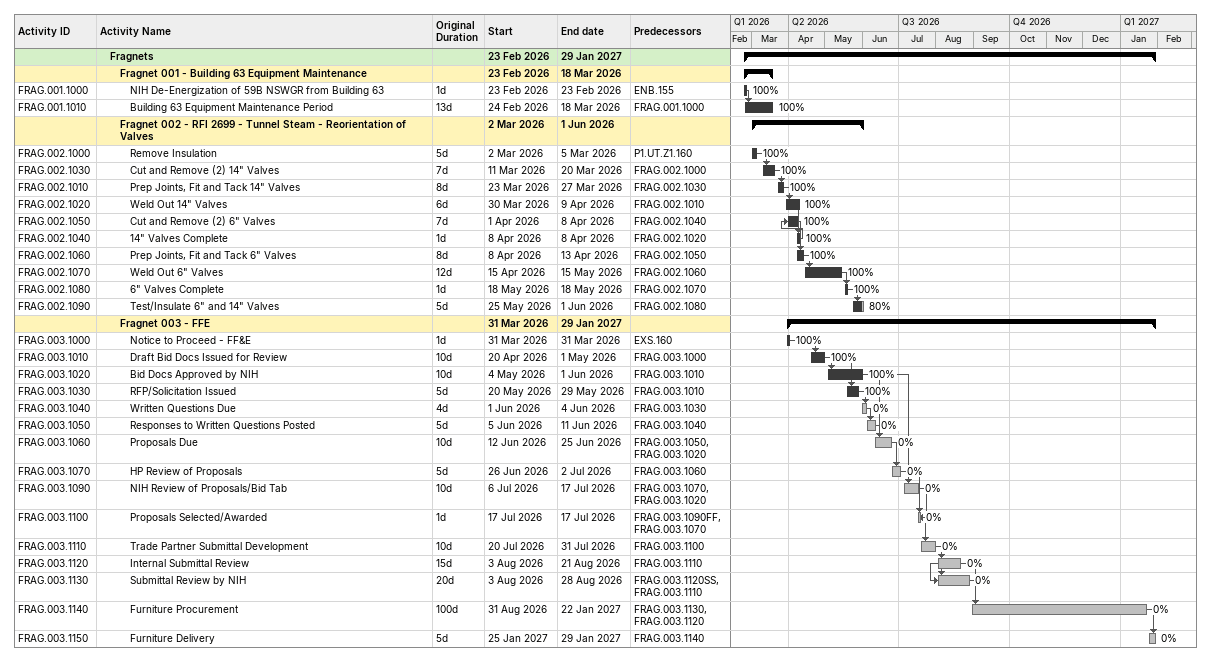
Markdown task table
| ID | Level | Task | Original duration | Start | Finish | Predecessors | % complete |
|---|---|---|---|---|---|---|---|
|  | 2 | **Fragnets** |  | 2026-02-23 | 2027-01-29 |  |  |
|  | 3 | **Fragnet 001 - Building 63 Equipment Maintenance** |  | 2026-02-23 | 2026-03-18 |  |  |
| FRAG.001.1000 | 4 | NIH De-Energization of 59B NSWGR from Building 63 | 1d | 2026-02-23 | 2026-02-23 | ENB.155 | 100 |
| FRAG.001.1010 | 4 | Building 63 Equipment Maintenance Period | 13d | 2026-02-24 | 2026-03-18 | FRAG.001.1000 | 100 |
|  | 3 | **Fragnet 002 - RFI 2699 - Tunnel Steam - Reorientation of Valves** |  | 2026-03-02 | 2026-06-01 |  |  |
| FRAG.002.1000 | 4 | Remove Insulation | 5d | 2026-03-02 | 2026-03-05 | P1.UT.Z1.160 | 100 |
| FRAG.002.1030 | 4 | Cut and Remove (2) 14" Valves | 7d | 2026-03-11 | 2026-03-20 | FRAG.002.1000 | 100 |
| FRAG.002.1010 | 4 | Prep Joints, Fit and Tack 14" Valves | 8d | 2026-03-23 | 2026-03-27 | FRAG.002.1030 | 100 |
| FRAG.002.1020 | 4 | Weld Out 14" Valves | 6d | 2026-03-30 | 2026-04-09 | FRAG.002.1010 | 100 |
| FRAG.002.1050 | 4 | Cut and Remove (2) 6" Valves | 7d | 2026-04-01 | 2026-04-08 | FRAG.002.1040 | 100 |
| FRAG.002.1040 | 4 | 14" Valves Complete | 1d | 2026-04-08 | 2026-04-08 | FRAG.002.1020 | 100 |
| FRAG.002.1060 | 4 | Prep Joints, Fit and Tack 6" Valves | 8d | 2026-04-08 | 2026-04-13 | FRAG.002.1050 | 100 |
| FRAG.002.1070 | 4 | Weld Out 6" Valves | 12d | 2026-04-15 | 2026-05-15 | FRAG.002.1060 | 100 |
| FRAG.002.1080 | 4 | 6" Valves Complete | 1d | 2026-05-18 | 2026-05-18 | FRAG.002.1070 | 100 |
| FRAG.002.1090 | 4 | Test/Insulate 6" and 14" Valves | 5d | 2026-05-25 | 2026-06-01 | FRAG.002.1080 | 80 |
|  | 3 | **Fragnet 003 - FFE** |  | 2026-03-31 | 2027-01-29 |  |  |
| FRAG.003.1000 | 4 | Notice to Proceed - FF&E | 1d | 2026-03-31 | 2026-03-31 | EXS.160 | 100 |
| FRAG.003.1010 | 4 | Draft Bid Docs Issued for Review | 10d | 2026-04-20 | 2026-05-01 | FRAG.003.1000 | 100 |
| FRAG.003.1020 | 4 | Bid Docs Approved by NIH | 10d | 2026-05-04 | 2026-06-01 | FRAG.003.1010 | 100 |
| FRAG.003.1030 | 4 | RFP/Solicitation Issued | 5d | 2026-05-20 | 2026-05-29 | FRAG.003.1010 | 100 |
| FRAG.003.1040 | 4 | Written Questions Due | 4d | 2026-06-01 | 2026-06-04 | FRAG.003.1030 | 0 |
| FRAG.003.1050 | 4 | Responses to Written Questions Posted | 5d | 2026-06-05 | 2026-06-11 | FRAG.003.1040 | 0 |
| FRAG.003.1060 | 4 | Proposals Due | 10d | 2026-06-12 | 2026-06-25 | FRAG.003.1050, FRAG.003.1020 | 0 |
| FRAG.003.1070 | 4 | HP Review of Proposals | 5d | 2026-06-26 | 2026-07-02 | FRAG.003.1060 | 0 |
| FRAG.003.1090 | 4 | NIH Review of Proposals/Bid Tab | 10d | 2026-07-06 | 2026-07-17 | FRAG.003.1070, FRAG.003.1020 | 0 |
| FRAG.003.1100 | 4 | Proposals Selected/Awarded | 1d | 2026-07-17 | 2026-07-17 | FRAG.003.1090FF, FRAG.003.1070 | 0 |
| FRAG.003.1110 | 4 | Trade Partner Submittal Development | 10d | 2026-07-20 | 2026-07-31 | FRAG.003.1100 | 0 |
| FRAG.003.1120 | 4 | Internal Submittal Review | 15d | 2026-08-03 | 2026-08-21 | FRAG.003.1110 | 0 |
| FRAG.003.1130 | 4 | Submittal Review by NIH | 20d | 2026-08-03 | 2026-08-28 | FRAG.003.1120SS, FRAG.003.1110 | 0 |
| FRAG.003.1140 | 4 | Furniture Procurement | 100d | 2026-08-31 | 2027-01-22 | FRAG.003.1130, FRAG.003.1120 | 0 |
| FRAG.003.1150 | 4 | Furniture Delivery | 5d | 2027-01-25 | 2027-01-29 | FRAG.003.1140 | 0 |
